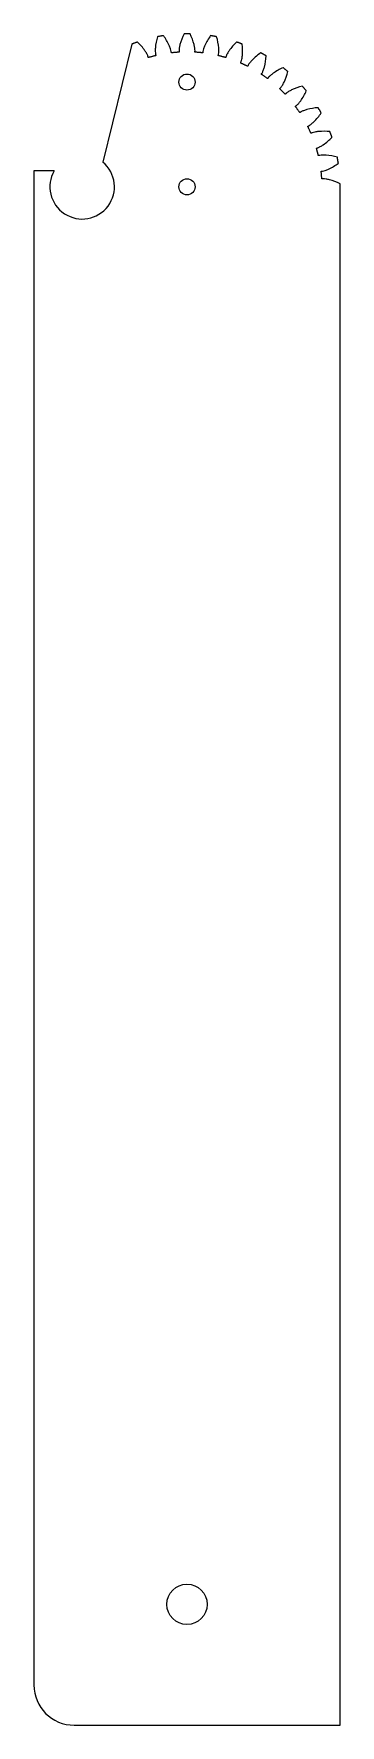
# Model space of a CAD drawing. Extents: x 0 to 76, y -420 to 0.
import ezdxf

# ---------------------------------------------------------------- set-up
doc = ezdxf.new("R2010")
doc.units = 0
doc.layers.add('Shape2DView002', color=7, linetype='CONTINUOUS')

msp = doc.modelspace()

# ---------------------------------------------------------------- linework, layer by layer
at = {"layer": 'Shape2DView002'}
for p, q in [((24.2975, -2.55347), (17.1326, -31.862)), ((5.06213, -33.9903), (0, -33.9903)), ((0, -33.9903), (0, -37.9903)), ((75.9807, -420), (75.9807, -37.2473)), ((0, -37.9903), (0, -410)), ((10, -420), (75.9807, -420))]:
    msp.add_line(p, q, dxfattribs=at)
for centre, radius in [((37.9903, -11.9903), 2), ((37.9903, -37.9903), 2), ((37.9903, -390), 5)]:
    msp.add_circle(centre, radius, dxfattribs=at)
for centre, radius, start, end in [((11.9903, -37.9903), 8, 150, 50), ((10, -410), 10, 180, -90)]:
    msp.add_arc(centre, radius, start, end, dxfattribs=at)
for points in [[(25.7131, -2.04125), (24.2975, -2.55347)], [(32.1439, -0.45394), (30.6614, -0.71535)], [(38.7527, -0.00745), (37.2473, -0.00745)], [(45.3386, -0.71535), (43.8561, -0.45394)], [(51.7015, -2.55612), (50.2869, -2.04125)], [(28.4036, -5.9039), (28.3094, -5.58875)], [(30.2626, -5.40578), (28.4036, -5.9039)], [(30.1867, -5.08574), (30.2626, -5.40578)], [(34.1229, -4.72512), (34.0848, -4.39839)], [(36.0401, -4.55738), (34.1229, -4.72512)], [(36.0209, -4.22901), (36.0401, -4.55738)], [(39.9599, -4.55738), (39.9791, -4.22901)], [(41.8771, -4.72512), (39.9599, -4.55738)], [(41.9152, -4.39839), (41.8771, -4.72512)], [(45.7374, -5.40578), (45.8133, -5.08574)], [(47.5964, -5.9039), (45.7374, -5.40578)], [(47.6906, -5.58875), (47.5964, -5.9039)], [(51.2797, -7.24454), (51.4101, -6.94255)], [(53.024, -8.0579), (51.2797, -7.24454)], [(53.1715, -7.7639), (53.024, -8.0579)], [(57.6481, -5.47383), (56.3444, -4.72115)], [(56.4186, -10.0178), (56.5995, -9.74303)], [(57.9951, -11.1217), (56.4186, -10.0178)], [(58.1915, -10.8578), (57.9951, -11.1217)], [(62.9977, -9.37984), (61.8445, -8.41221)], [(60.9979, -13.6413), (61.2237, -13.4021)], [(62.3587, -15.0021), (60.9979, -13.6413)], [(62.5979, -14.7763), (62.3587, -15.0021)], [(67.5878, -14.1555), (66.6202, -13.0023)], [(64.8783, -18.0049), (65.1422, -17.8085)], [(65.9822, -19.5814), (64.8783, -18.0049)], [(66.257, -19.4005), (65.9822, -19.5814)], [(71.2789, -19.6556), (70.5262, -18.3519)], [(67.9421, -22.976), (68.2361, -22.8285)], [(68.7555, -24.7203), (67.9421, -22.976)], [(69.0574, -24.5899), (68.7555, -24.7203)], [(73.9587, -25.7131), (73.4439, -24.2985)], [(70.0961, -28.4036), (70.4113, -28.3094)], [(70.5942, -30.2626), (70.0961, -28.4036)], [(70.9143, -30.1867), (70.5942, -30.2626)], [(75.5461, -32.1439), (75.2846, -30.6614)], [(71.2749, -34.1229), (71.6016, -34.0848)], [(71.4426, -36.0401), (71.2749, -34.1229)], [(71.771, -36.0209), (71.4426, -36.0401)]]:
    msp.add_open_spline(points, degree=1, dxfattribs=at)
for points, knots in [([(28.3094, -5.58875), (28.23, -5.36601), (28.1323, -5.15129), (28.0163, -4.94459), (27.8744, -4.68533), (27.7203, -4.43372), (27.5538, -4.18978), (27.0238, -3.40835), (26.3867, -2.69958), (25.7131, -2.04125)], [0, 0, 0, 0, 0.708239, 0.708239, 0.708239, 1.5935, 1.5935, 1.5935, 4.42632, 4.42632, 4.42632, 4.42632]), ([(30.6614, -0.71535), (30.4072, -1.62228), (30.2098, -2.55465), (30.1416, -3.49639), (30.1194, -3.79088), (30.1117, -4.08587), (30.1184, -4.38135), (30.1213, -4.61835), (30.144, -4.85315), (30.1867, -5.08574)], [0, 0, 0, 0, 2.83282, 2.83282, 2.83282, 3.71808, 3.71808, 3.71808, 4.42632, 4.42632, 4.42632, 4.42632]), ([(34.0848, -4.39839), (34.0453, -4.16526), (33.9864, -3.93684), (33.908, -3.71314), (33.8133, -3.43317), (33.7052, -3.15861), (33.5836, -2.88947), (33.1973, -2.02787), (32.693, -1.21924), (32.1439, -0.45394)], [0, 0, 0, 0, 0.708239, 0.708239, 0.708239, 1.5935, 1.5935, 1.5935, 4.42632, 4.42632, 4.42632, 4.42632]), ([(37.2473, -0.00745), (36.8395, -0.85647), (36.4832, -1.7404), (36.2524, -2.65598), (36.1795, -2.94214), (36.1206, -3.2313), (36.076, -3.52347), (36.0377, -3.75737), (36.0193, -3.99255), (36.0209, -4.22901)], [0, 0, 0, 0, 2.83282, 2.83282, 2.83282, 3.71808, 3.71808, 3.71808, 4.42632, 4.42632, 4.42632, 4.42632]), ([(39.9791, -4.22901), (39.9807, -3.99255), (39.9623, -3.75737), (39.924, -3.52347), (39.8794, -3.2313), (39.8205, -2.94214), (39.7476, -2.65598), (39.5168, -1.7404), (39.1605, -0.85647), (38.7527, -0.00745)], [0, 0, 0, 0, 0.708239, 0.708239, 0.708239, 1.5935, 1.5935, 1.5935, 4.42632, 4.42632, 4.42632, 4.42632]), ([(43.8561, -0.45394), (43.307, -1.21924), (42.8027, -2.02787), (42.4164, -2.88947), (42.2948, -3.15861), (42.1867, -3.43317), (42.092, -3.71314), (42.0136, -3.93684), (41.9547, -4.16526), (41.9152, -4.39839)], [0, 0, 0, 0, 2.83282, 2.83282, 2.83282, 3.71808, 3.71808, 3.71808, 4.42632, 4.42632, 4.42632, 4.42632]), ([(45.8133, -5.08574), (45.856, -4.85315), (45.8787, -4.61835), (45.8816, -4.38135), (45.8883, -4.08587), (45.8806, -3.79088), (45.8584, -3.49639), (45.7902, -2.55465), (45.5928, -1.62228), (45.3386, -0.71535)], [0, 0, 0, 0, 0.708239, 0.708239, 0.708239, 1.5935, 1.5935, 1.5935, 4.42632, 4.42632, 4.42632, 4.42632]), ([(50.2869, -2.04125), (49.6133, -2.69958), (48.9762, -3.40835), (48.4462, -4.18978), (48.2797, -4.43372), (48.1256, -4.68533), (47.9837, -4.94459), (47.8677, -5.15129), (47.77, -5.36601), (47.6906, -5.58875)], [0, 0, 0, 0, 2.83282, 2.83282, 2.83282, 3.71808, 3.71808, 3.71808, 4.42632, 4.42632, 4.42632, 4.42632]), ([(51.4101, -6.94255), (51.4925, -6.7209), (51.5557, -6.49362), (51.5997, -6.26072), (51.6576, -5.97089), (51.7012, -5.67905), (51.7305, -5.38518), (51.8268, -4.44589), (51.7944, -3.49342), (51.7015, -2.55612)], [0, 0, 0, 0, 0.708239, 0.708239, 0.708239, 1.5935, 1.5935, 1.5935, 4.42632, 4.42632, 4.42632, 4.42632]), ([(56.3444, -4.72115), (55.5667, -5.2525), (54.8162, -5.83987), (54.1586, -6.5174), (53.9523, -6.72873), (53.7568, -6.94974), (53.572, -7.18042), (53.4219, -7.36384), (53.2884, -7.55833), (53.1715, -7.7639)], [0, 0, 0, 0, 2.83282, 2.83282, 2.83282, 3.71808, 3.71808, 3.71808, 4.42632, 4.42632, 4.42632, 4.42632]), ([(56.5995, -9.74303), (56.7191, -9.53904), (56.8208, -9.32619), (56.9045, -9.10447), (57.0119, -8.82911), (57.1056, -8.54927), (57.1854, -8.26496), (57.4434, -7.35665), (57.5768, -6.41301), (57.6481, -5.47383)], [0, 0, 0, 0, 0.708239, 0.708239, 0.708239, 1.5935, 1.5935, 1.5935, 4.42632, 4.42632, 4.42632, 4.42632]), ([(61.8445, -8.41221), (60.9864, -8.80044), (60.1453, -9.24856), (59.38, -9.8016), (59.1401, -9.9739), (58.9092, -10.1576), (58.6872, -10.3527), (58.5075, -10.5073), (58.3423, -10.6756), (58.1915, -10.8578)], [0, 0, 0, 0, 2.83282, 2.83282, 2.83282, 3.71808, 3.71808, 3.71808, 4.42632, 4.42632, 4.42632, 4.42632]), ([(61.2237, -13.4021), (61.3769, -13.222), (61.514, -13.03), (61.635, -12.8262), (61.7886, -12.5737), (61.9294, -12.3143), (62.0574, -12.0482), (62.4691, -11.1985), (62.7644, -10.2924), (62.9977, -9.37984)], [0, 0, 0, 0, 0.708239, 0.708239, 0.708239, 1.5935, 1.5935, 1.5935, 4.42632, 4.42632, 4.42632, 4.42632]), ([(66.6202, -13.0023), (65.7076, -13.2356), (64.8015, -13.5309), (63.9518, -13.9426), (63.6857, -14.0706), (63.4263, -14.2114), (63.1738, -14.365), (62.97, -14.486), (62.778, -14.6231), (62.5979, -14.7763)], [0, 0, 0, 0, 2.83282, 2.83282, 2.83282, 3.71808, 3.71808, 3.71808, 4.42632, 4.42632, 4.42632, 4.42632]), ([(65.1422, -17.8085), (65.3244, -17.6577), (65.4927, -17.4925), (65.6473, -17.3128), (65.8424, -17.0908), (66.0261, -16.8599), (66.1984, -16.62), (66.7514, -15.8547), (67.1996, -15.0136), (67.5878, -14.1555)], [0, 0, 0, 0, 0.708239, 0.708239, 0.708239, 1.5935, 1.5935, 1.5935, 4.42632, 4.42632, 4.42632, 4.42632]), ([(70.5262, -18.3519), (69.587, -18.4232), (68.6433, -18.5566), (67.735, -18.8146), (67.4507, -18.8944), (67.1709, -18.9881), (66.8955, -19.0955), (66.6738, -19.1792), (66.461, -19.2809), (66.257, -19.4005)], [0, 0, 0, 0, 2.83282, 2.83282, 2.83282, 3.71808, 3.71808, 3.71808, 4.42632, 4.42632, 4.42632, 4.42632]), ([(68.2361, -22.8285), (68.4417, -22.7116), (68.6362, -22.5781), (68.8196, -22.428), (69.0503, -22.2432), (69.2713, -22.0477), (69.4826, -21.8414), (70.1601, -21.1838), (70.7475, -20.4333), (71.2789, -19.6556)], [0, 0, 0, 0, 0.708239, 0.708239, 0.708239, 1.5935, 1.5935, 1.5935, 4.42632, 4.42632, 4.42632, 4.42632]), ([(73.4439, -24.2985), (72.5066, -24.2056), (71.5541, -24.1732), (70.6148, -24.2695), (70.321, -24.2988), (70.0291, -24.3424), (69.7393, -24.4003), (69.5064, -24.4443), (69.2791, -24.5075), (69.0574, -24.5899)], [0, 0, 0, 0, 2.83282, 2.83282, 2.83282, 3.71808, 3.71808, 3.71808, 4.42632, 4.42632, 4.42632, 4.42632]), ([(70.4113, -28.3094), (70.634, -28.23), (70.8487, -28.1323), (71.0554, -28.0163), (71.3147, -27.8744), (71.5663, -27.7203), (71.8102, -27.5538), (72.5917, -27.0238), (73.3004, -26.3867), (73.9587, -25.7131)], [0, 0, 0, 0, 0.708239, 0.708239, 0.708239, 1.5935, 1.5935, 1.5935, 4.42632, 4.42632, 4.42632, 4.42632]), ([(75.2846, -30.6614), (74.3777, -30.4072), (73.4454, -30.2098), (72.5036, -30.1416), (72.2091, -30.1194), (71.9141, -30.1117), (71.6186, -30.1184), (71.3816, -30.1213), (71.1469, -30.144), (70.9143, -30.1867)], [0, 0, 0, 0, 2.83282, 2.83282, 2.83282, 3.71808, 3.71808, 3.71808, 4.42632, 4.42632, 4.42632, 4.42632]), ([(71.6016, -34.0848), (71.8347, -34.0453), (72.0632, -33.9864), (72.2869, -33.908), (72.5668, -33.8133), (72.8414, -33.7052), (73.1105, -33.5836), (73.9721, -33.1973), (74.7808, -32.693), (75.5461, -32.1439)], [0, 0, 0, 0, 0.708239, 0.708239, 0.708239, 1.5935, 1.5935, 1.5935, 4.42632, 4.42632, 4.42632, 4.42632]), ([(75.9807, -37.2473), (75.1509, -36.8395), (74.2571, -36.4832), (73.344, -36.2524), (73.0579, -36.1795), (72.7687, -36.1206), (72.4765, -36.076), (72.2426, -36.0377), (72.0074, -36.0193), (71.771, -36.0209)], [0, 0, 0, 0, 2.83282, 2.83282, 2.83282, 3.71808, 3.71808, 3.71808, 4.42632, 4.42632, 4.42632, 4.42632])]:
    msp.add_open_spline(points, degree=3, knots=knots, dxfattribs=at)

doc.saveas('drawing.dxf')
